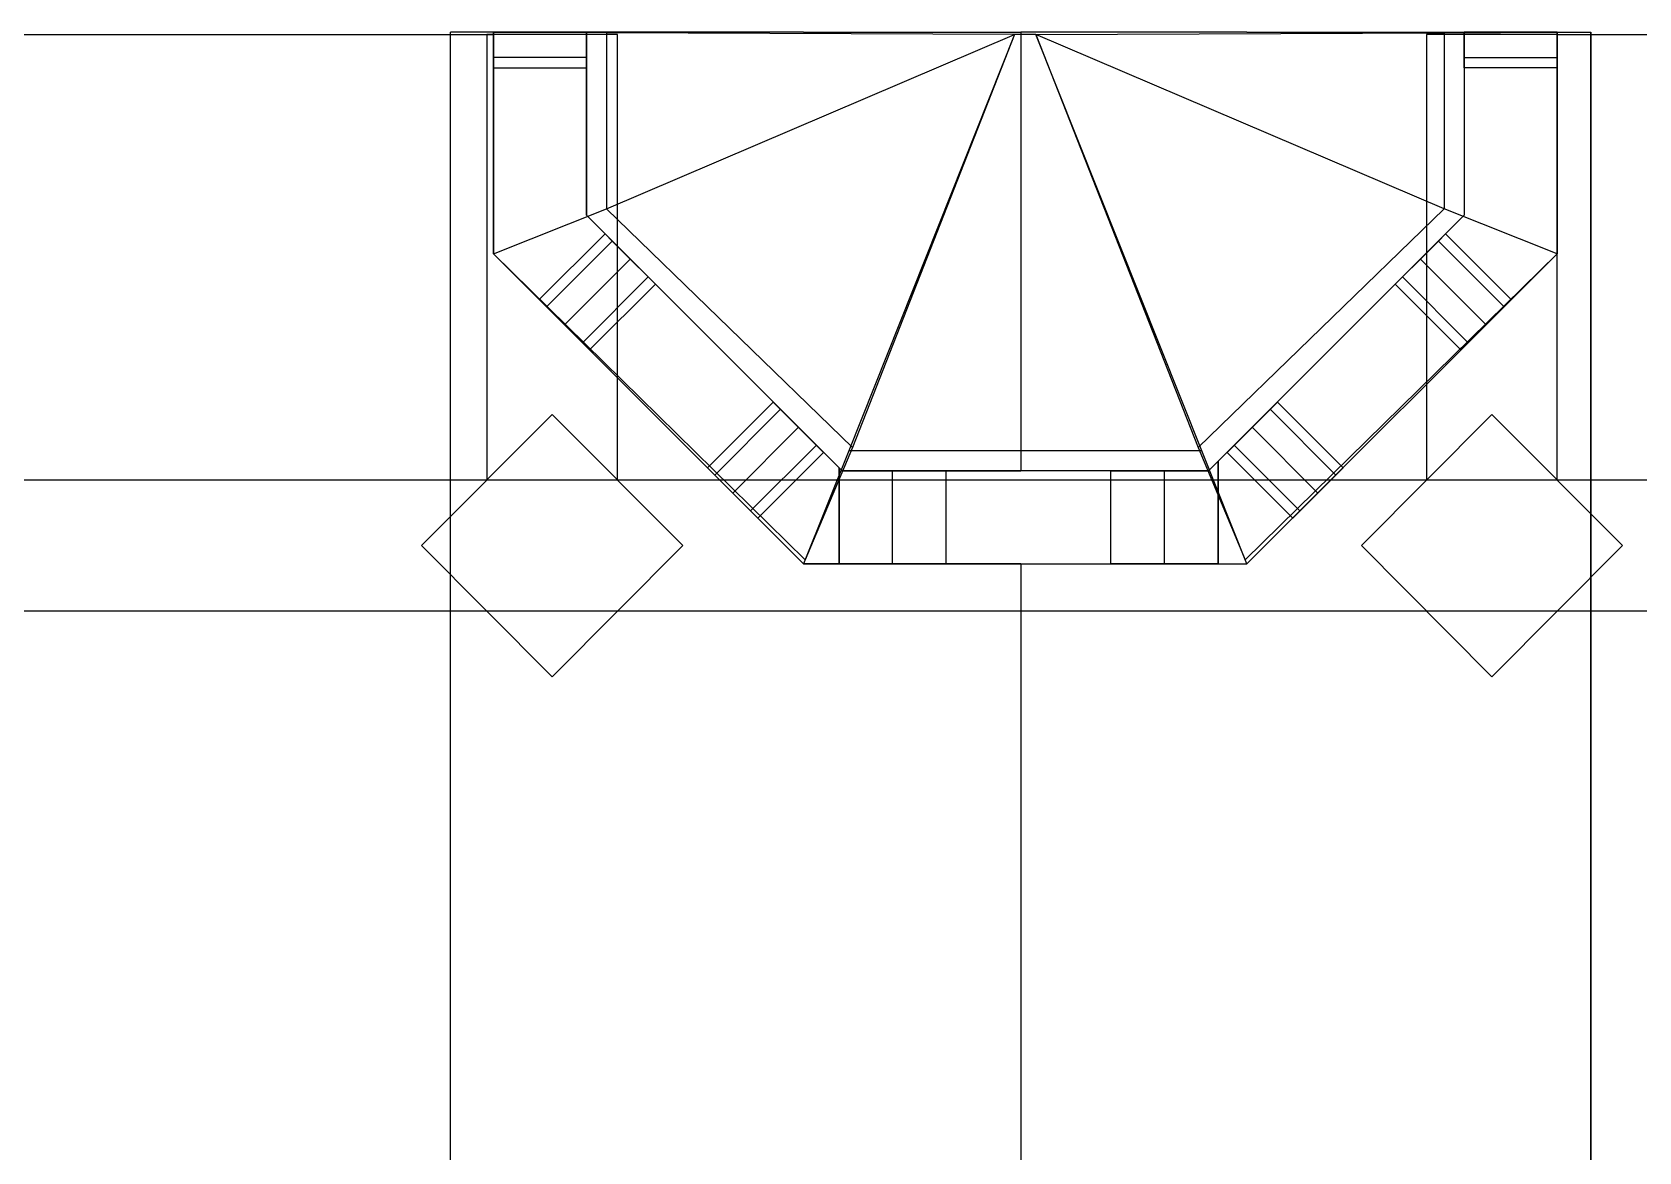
# Model space of a CAD drawing. Extents: x 3 to 54, y -275 to -27.
# Drawn here: x 28.99 to 42.78, y -72.35 to -62.75 of the extents above; entities that cross this region are included whole.
import ezdxf

# ---------------------------------------------------------------- set-up
doc = ezdxf.new("R2010")
doc.units = 0
doc.layers.add('MODEL$PARAY-LE-MONIAL', color=7, linetype='CONTINUOUS')

msp = doc.modelspace()

# ---------------------------------------------------------------- linework, layer by layer
at = {"layer": 'MODEL$PARAY-LE-MONIAL'}
for p, q in [((32.579, -83.738, 20.073), (32.579, -62.745, 20.073)), ((32.949, -62.745, 20.301), (32.579, -62.745, 20.073)), ((32.579, -83.738, 20.073), (32.579, -62.745, 20.073)), ((32.579, -62.745, 20.073), (32.579, -62.745, 19.552)), ((32.579, -83.738, 19.552), (32.579, -62.745, 19.552)), ((33.747, -62.745, 32.362), (32.949, -62.745, 32.362)), ((32.949, -62.745, 32.362), (32.949, -64.647, 32.362)), ((33.747, -62.745, 19.552), (32.949, -62.745, 19.552)), ((32.949, -62.745, 19.552), (32.949, -62.745, 24.28)), ((32.949, -62.745, 19.552), (32.949, -64.647, 19.552)), ((32.949, -62.745, 28.034), (33.747, -62.745, 28.034)), ((32.949, -63.051, 28.034), (32.949, -62.745, 28.034)), ((32.949, -62.745, 30.183), (32.949, -62.963, 29.982)), ((32.949, -62.745, 30.183), (32.949, -62.745, 32.362)), ((32.949, -62.745, 30.183), (33.747, -62.745, 30.183)), ((32.949, -62.745, 24.28), (33.747, -62.745, 24.28)), ((32.949, -63.051, 24.28), (32.949, -62.745, 24.28)), ((32.949, -62.745, 26.429), (32.949, -62.963, 26.228)), ((32.949, -62.745, 26.429), (32.949, -62.745, 28.034)), ((32.949, -62.745, 26.429), (33.747, -62.745, 26.429)), ((32.949, -64.647, 20.301), (32.949, -62.745, 20.301)), ((32.949, -62.745, 32.362), (32.949, -64.647, 32.362)), ((33.919, -62.75, 33.452), (32.949, -62.745, 32.362)), ((33.747, -64.316, 32.362), (33.747, -62.745, 32.362)), ((33.747, -64.316, 19.552), (33.747, -62.745, 19.552)), ((33.747, -62.745, 19.552), (33.747, -62.745, 24.28)), ((33.747, -62.745, 28.034), (33.747, -63.051, 28.034)), ((33.747, -62.963, 29.982), (33.747, -62.745, 30.183)), ((33.747, -62.745, 30.183), (33.747, -62.745, 32.362)), ((33.747, -62.745, 24.28), (33.747, -63.051, 24.28)), ((33.747, -62.963, 26.228), (33.747, -62.745, 26.429)), ((33.747, -62.745, 26.429), (33.747, -62.745, 28.034)), ((33.747, -62.745, 20.795), (33.747, -64.316, 20.795)), ((35.611, -62.745, 21.949), (33.747, -62.745, 20.795)), ((37.422, -62.765, 50.595), (33.919, -62.75, 33.452)), ((33.919, -62.75, 33.452), (33.919, -64.26, 33.452)), ((35.611, -62.745, 21.949), (37.474, -62.745, 23.102)), ((37.474, -62.745, 23.102), (37.474, -66.511, 23.102)), ((39.416, -62.745, 21.9), (37.474, -62.745, 23.102)), ((37.474, -62.745, 23.102), (37.474, -66.511, 23.102)), ((37.605, -62.765, 50.595), (41.108, -62.75, 33.452)), ((39.416, -62.745, 21.9), (41.28, -62.745, 20.746)), ((41.108, -62.75, 33.452), (42.078, -62.745, 32.362)), ((41.108, -62.75, 33.452), (41.108, -64.26, 33.452)), ((41.28, -62.745, 32.362), (41.28, -64.316, 32.362)), ((42.078, -62.745, 32.362), (41.28, -62.745, 32.362)), ((41.28, -62.745, 32.362), (41.28, -62.745, 30.183)), ((41.28, -62.745, 19.552), (41.28, -64.316, 19.552)), ((42.078, -62.745, 19.552), (41.28, -62.745, 19.552)), ((41.28, -62.745, 28.034), (41.28, -63.051, 28.034)), ((41.28, -62.963, 29.982), (41.28, -62.745, 30.183)), ((42.078, -62.745, 28.034), (41.28, -62.745, 28.034)), ((41.28, -62.745, 28.034), (41.28, -62.745, 26.429)), ((42.078, -62.745, 30.183), (41.28, -62.745, 30.183)), ((41.28, -62.745, 24.28), (41.28, -63.051, 24.28)), ((41.28, -62.963, 26.228), (41.28, -62.745, 26.429)), ((42.078, -62.745, 24.28), (41.28, -62.745, 24.28)), ((41.28, -62.745, 24.28), (41.28, -62.745, 19.552)), ((42.078, -62.745, 26.429), (41.28, -62.745, 26.429)), ((41.28, -62.745, 20.746), (41.28, -64.316, 20.746)), ((42.078, -64.647, 32.362), (42.078, -62.745, 32.362)), ((42.078, -64.647, 19.552), (42.078, -62.745, 19.552)), ((42.078, -62.745, 19.552), (42.078, -62.745, 24.28)), ((42.078, -63.051, 28.034), (42.078, -62.745, 28.034)), ((42.078, -62.745, 30.183), (42.078, -62.963, 29.982)), ((42.078, -62.745, 30.183), (42.078, -62.745, 32.362)), ((42.078, -63.051, 24.28), (42.078, -62.745, 24.28)), ((42.078, -62.745, 26.429), (42.078, -62.963, 26.228)), ((42.078, -62.745, 26.429), (42.078, -62.745, 28.034)), ((42.078, -64.647, 20.252), (42.078, -62.745, 20.252)), ((42.078, -62.745, 20.252), (42.369, -62.745, 20.073)), ((42.078, -62.745, 32.362), (42.078, -64.647, 32.362)), ((42.369, -83.738, 20.073), (42.369, -62.745, 20.073)), ((42.369, -62.745, 20.073), (42.369, -83.738, 20.073)), ((42.369, -62.745, 19.552), (42.369, -83.738, 19.552)), ((42.369, -62.745, 20.073), (42.369, -62.745, 19.552)), ((26.826, -62.765, 21.939), (32.949, -62.765, 21.939)), ((34.012, -62.765, 10.568), (32.892, -62.765, 10.568)), ((32.892, -62.765, 10.568), (32.892, -66.588, 10.568)), ((34.012, -62.765, 19.552), (32.892, -62.765, 19.552)), ((32.892, -62.765, 19.552), (32.892, -62.765, 10.568)), ((32.892, -62.765, 19.552), (32.892, -66.588, 19.552)), ((32.949, -62.765, 21.939), (32.949, -64.647, 21.561)), ((33.919, -64.26, 33.452), (37.422, -62.765, 50.595)), ((33.919, -64.26, 33.452), (37.422, -62.765, 50.595)), ((34.012, -66.588, 10.568), (34.012, -62.765, 10.568)), ((34.012, -62.765, 10.568), (34.012, -62.765, 19.552)), ((34.012, -66.588, 19.552), (34.012, -62.765, 19.552)), ((37.422, -62.765, 50.595), (35.998, -66.339, 33.452)), ((37.422, -62.765, 50.595), (36.03, -66.31, 33.452)), ((37.605, -62.765, 50.595), (37.422, -62.765, 50.595)), ((37.605, -62.765, 50.595), (38.997, -66.31, 33.452)), ((41.108, -64.26, 33.452), (37.605, -62.765, 50.595)), ((41.108, -64.26, 33.452), (37.605, -62.765, 50.595)), ((39.03, -66.339, 33.452), (37.605, -62.765, 50.595)), ((42.078, -62.765, 10.568), (40.958, -62.765, 10.568)), ((40.958, -62.765, 10.568), (40.958, -66.588, 10.568)), ((42.078, -62.765, 19.552), (40.958, -62.765, 19.552)), ((40.958, -62.765, 19.552), (40.958, -62.765, 10.568)), ((40.958, -62.765, 19.552), (40.958, -66.588, 19.552)), ((42.078, -64.647, 21.561), (42.078, -62.765, 21.939)), ((42.078, -62.765, 21.939), (51.609, -62.765, 21.939)), ((42.078, -66.588, 10.568), (42.078, -62.765, 10.568)), ((42.078, -62.765, 10.568), (42.078, -62.765, 19.552)), ((42.078, -66.588, 19.552), (42.078, -62.765, 19.552)), ((32.949, -62.963, 29.982), (32.949, -63.051, 29.694)), ((33.747, -62.963, 29.982), (32.949, -62.963, 29.982)), ((32.949, -62.963, 26.228), (32.949, -63.051, 25.94)), ((33.747, -62.963, 26.228), (32.949, -62.963, 26.228)), ((33.747, -63.051, 29.694), (33.747, -62.963, 29.982)), ((33.747, -63.051, 25.94), (33.747, -62.963, 26.228)), ((41.28, -63.051, 29.694), (41.28, -62.963, 29.982)), ((41.28, -62.963, 29.982), (42.078, -62.963, 29.982)), ((41.28, -63.051, 25.94), (41.28, -62.963, 26.228)), ((41.28, -62.963, 26.228), (42.078, -62.963, 26.228)), ((42.078, -62.963, 29.982), (42.078, -63.051, 29.694)), ((42.078, -62.963, 26.228), (42.078, -63.051, 25.94)), ((32.949, -63.051, 29.694), (32.949, -63.051, 28.034)), ((32.949, -63.051, 29.694), (33.747, -63.051, 29.694)), ((32.949, -63.051, 28.034), (33.747, -63.051, 28.034)), ((32.949, -63.051, 25.94), (32.949, -63.051, 24.28)), ((32.949, -63.051, 25.94), (33.747, -63.051, 25.94)), ((32.949, -63.051, 24.28), (33.747, -63.051, 24.28)), ((33.747, -63.051, 28.034), (33.747, -63.051, 29.694)), ((33.747, -63.051, 24.28), (33.747, -63.051, 25.94)), ((41.28, -63.051, 28.034), (41.28, -63.051, 29.694)), ((42.078, -63.051, 29.694), (41.28, -63.051, 29.694)), ((42.078, -63.051, 28.034), (41.28, -63.051, 28.034)), ((41.28, -63.051, 24.28), (41.28, -63.051, 25.94)), ((42.078, -63.051, 25.94), (41.28, -63.051, 25.94)), ((42.078, -63.051, 24.28), (41.28, -63.051, 24.28)), ((42.078, -63.051, 29.694), (42.078, -63.051, 28.034)), ((42.078, -63.051, 25.94), (42.078, -63.051, 24.28)), ((32.949, -64.647, 32.362), (33.919, -64.26, 33.452)), ((32.949, -64.647, 32.362), (33.919, -64.26, 33.452)), ((33.919, -64.26, 33.452), (36.03, -66.31, 33.452)), ((41.108, -64.26, 33.452), (38.997, -66.31, 33.452)), ((42.078, -64.647, 32.362), (41.108, -64.26, 33.452)), ((42.078, -64.647, 32.362), (41.108, -64.26, 33.452)), ((35.942, -66.511, 32.362), (33.747, -64.316, 32.362)), ((35.942, -66.511, 19.552), (33.747, -64.316, 19.552)), ((33.747, -64.316, 19.552), (33.747, -64.316, 32.362)), ((33.747, -64.316, 20.795), (35.942, -66.511, 22.154)), ((41.28, -64.316, 32.362), (39.086, -66.511, 32.362)), ((41.28, -64.316, 19.552), (39.086, -66.511, 19.552)), ((41.28, -64.316, 20.746), (39.086, -66.511, 22.105)), ((41.28, -64.316, 19.552), (41.28, -64.316, 32.362)), ((33.907, -64.476, 29.694), (33.342, -65.04, 29.694)), ((33.342, -65.04, 28.034), (33.907, -64.476, 28.034)), ((33.907, -64.476, 25.94), (33.342, -65.04, 25.94)), ((33.342, -65.04, 24.28), (33.907, -64.476, 24.28)), ((33.968, -64.538, 29.982), (33.404, -65.102, 29.982)), ((33.968, -64.538, 26.228), (33.404, -65.102, 26.228)), ((33.907, -64.476, 28.034), (34.339, -64.908, 28.034)), ((33.907, -64.476, 29.694), (33.907, -64.476, 28.034)), ((33.968, -64.538, 29.982), (33.907, -64.476, 29.694)), ((33.907, -64.476, 24.28), (34.339, -64.908, 24.28)), ((33.907, -64.476, 25.94), (33.907, -64.476, 24.28)), ((33.968, -64.538, 26.228), (33.907, -64.476, 25.94)), ((34.123, -64.692, 30.183), (33.968, -64.538, 29.982)), ((34.123, -64.692, 26.429), (33.968, -64.538, 26.228)), ((41.121, -64.476, 28.034), (40.689, -64.908, 28.034)), ((41.121, -64.476, 24.28), (40.689, -64.908, 24.28)), ((40.905, -64.692, 30.183), (41.059, -64.538, 29.982)), ((40.905, -64.692, 26.429), (41.059, -64.538, 26.228)), ((41.059, -64.538, 29.982), (41.121, -64.476, 29.694)), ((41.059, -64.538, 26.228), (41.121, -64.476, 25.94)), ((41.059, -64.538, 29.982), (41.623, -65.102, 29.982)), ((41.059, -64.538, 26.228), (41.623, -65.102, 26.228)), ((41.121, -64.476, 29.694), (41.121, -64.476, 28.034)), ((41.121, -64.476, 29.694), (41.685, -65.04, 29.694)), ((41.685, -65.04, 28.034), (41.121, -64.476, 28.034)), ((41.121, -64.476, 25.94), (41.121, -64.476, 24.28)), ((41.121, -64.476, 25.94), (41.685, -65.04, 25.94)), ((41.685, -65.04, 24.28), (41.121, -64.476, 24.28)), ((32.949, -64.647, 32.362), (35.611, -67.309, 32.362)), ((32.949, -64.647, 19.552), (32.949, -64.647, 32.362)), ((32.949, -64.647, 19.552), (35.611, -67.309, 19.552)), ((35.611, -67.309, 21.949), (32.949, -64.647, 20.301)), ((32.949, -64.647, 21.561), (35.611, -67.309, 21.027)), ((35.625, -67.273, 32.362), (32.949, -64.647, 32.362)), ((39.402, -67.273, 32.362), (42.078, -64.647, 32.362)), ((39.416, -67.309, 32.362), (42.078, -64.647, 32.362)), ((39.416, -67.309, 19.552), (42.078, -64.647, 19.552)), ((39.416, -67.309, 21.9), (42.078, -64.647, 20.252)), ((39.416, -67.309, 21.027), (42.078, -64.647, 21.561)), ((42.078, -64.647, 19.552), (42.078, -64.647, 32.362)), ((33.558, -65.256, 30.183), (34.123, -64.692, 30.183)), ((33.558, -65.256, 26.429), (34.123, -64.692, 26.429)), ((34.277, -64.846, 29.982), (34.123, -64.692, 30.183)), ((34.277, -64.846, 26.228), (34.123, -64.692, 26.429)), ((40.751, -64.846, 29.982), (40.905, -64.692, 30.183)), ((40.751, -64.846, 26.228), (40.905, -64.692, 26.429)), ((41.469, -65.256, 30.183), (40.905, -64.692, 30.183)), ((41.469, -65.256, 26.429), (40.905, -64.692, 26.429)), ((34.277, -64.846, 29.982), (33.712, -65.41, 29.982)), ((34.277, -64.846, 26.228), (33.712, -65.41, 26.228)), ((33.774, -65.472, 29.694), (34.339, -64.908, 29.694)), ((33.774, -65.472, 28.034), (34.339, -64.908, 28.034)), ((33.774, -65.472, 25.94), (34.339, -64.908, 25.94)), ((33.774, -65.472, 24.28), (34.339, -64.908, 24.28)), ((34.339, -64.908, 29.694), (34.277, -64.846, 29.982)), ((34.339, -64.908, 25.94), (34.277, -64.846, 26.228)), ((34.339, -64.908, 28.034), (34.339, -64.908, 29.694)), ((34.339, -64.908, 24.28), (34.339, -64.908, 25.94)), ((40.689, -64.908, 29.694), (40.751, -64.846, 29.982)), ((40.689, -64.908, 25.94), (40.751, -64.846, 26.228)), ((40.689, -64.908, 28.034), (40.689, -64.908, 29.694)), ((41.253, -65.472, 29.694), (40.689, -64.908, 29.694)), ((41.253, -65.472, 28.034), (40.689, -64.908, 28.034)), ((40.689, -64.908, 24.28), (40.689, -64.908, 25.94)), ((41.253, -65.472, 25.94), (40.689, -64.908, 25.94)), ((41.253, -65.472, 24.28), (40.689, -64.908, 24.28)), ((40.751, -64.846, 29.982), (41.315, -65.41, 29.982)), ((40.751, -64.846, 26.228), (41.315, -65.41, 26.228)), ((33.774, -65.472, 28.034), (33.342, -65.04, 28.034)), ((33.342, -65.04, 28.034), (33.342, -65.04, 29.694)), ((33.342, -65.04, 29.694), (33.404, -65.102, 29.982)), ((33.774, -65.472, 24.28), (33.342, -65.04, 24.28)), ((33.342, -65.04, 24.28), (33.342, -65.04, 25.94)), ((33.342, -65.04, 25.94), (33.404, -65.102, 26.228)), ((41.253, -65.472, 28.034), (41.685, -65.04, 28.034)), ((41.253, -65.472, 24.28), (41.685, -65.04, 24.28)), ((41.685, -65.04, 29.694), (41.623, -65.102, 29.982)), ((41.685, -65.04, 25.94), (41.623, -65.102, 26.228)), ((41.685, -65.04, 28.034), (41.685, -65.04, 29.694)), ((41.685, -65.04, 24.28), (41.685, -65.04, 25.94)), ((33.404, -65.102, 29.982), (33.558, -65.256, 30.183)), ((33.404, -65.102, 26.228), (33.558, -65.256, 26.429)), ((41.623, -65.102, 29.982), (41.469, -65.256, 30.183)), ((41.623, -65.102, 26.228), (41.469, -65.256, 26.429)), ((33.558, -65.256, 30.183), (33.712, -65.41, 29.982)), ((33.558, -65.256, 26.429), (33.712, -65.41, 26.228)), ((41.469, -65.256, 30.183), (41.315, -65.41, 29.982)), ((41.469, -65.256, 26.429), (41.315, -65.41, 26.228)), ((33.712, -65.41, 29.982), (33.774, -65.472, 29.694)), ((33.712, -65.41, 26.228), (33.774, -65.472, 25.94)), ((33.774, -65.472, 29.694), (33.774, -65.472, 28.034)), ((33.774, -65.472, 25.94), (33.774, -65.472, 24.28)), ((41.315, -65.41, 29.982), (41.253, -65.472, 29.694)), ((41.315, -65.41, 26.228), (41.253, -65.472, 25.94)), ((41.253, -65.472, 29.694), (41.253, -65.472, 28.034)), ((41.253, -65.472, 25.94), (41.253, -65.472, 24.28)), ((35.35, -65.919, 29.694), (34.786, -66.484, 29.694)), ((34.786, -66.484, 28.034), (35.35, -65.919, 28.034)), ((35.35, -65.919, 25.94), (34.786, -66.484, 25.94)), ((34.786, -66.484, 24.28), (35.35, -65.919, 24.28)), ((35.35, -65.919, 28.034), (35.782, -66.351, 28.034)), ((35.35, -65.919, 29.694), (35.35, -65.919, 28.034)), ((35.412, -65.981, 29.982), (35.35, -65.919, 29.694)), ((35.35, -65.919, 24.28), (35.782, -66.351, 24.28)), ((35.35, -65.919, 25.94), (35.35, -65.919, 24.28)), ((35.412, -65.981, 26.228), (35.35, -65.919, 25.94)), ((39.677, -65.919, 28.034), (39.245, -66.351, 28.034)), ((39.677, -65.919, 24.28), (39.245, -66.351, 24.28)), ((39.615, -65.981, 29.982), (39.677, -65.919, 29.694)), ((39.615, -65.981, 26.228), (39.677, -65.919, 25.94)), ((39.677, -65.919, 29.694), (39.677, -65.919, 28.034)), ((39.677, -65.919, 29.694), (40.241, -66.484, 29.694)), ((40.241, -66.484, 28.034), (39.677, -65.919, 28.034)), ((39.677, -65.919, 25.94), (39.677, -65.919, 24.28)), ((39.677, -65.919, 25.94), (40.241, -66.484, 25.94)), ((40.241, -66.484, 24.28), (39.677, -65.919, 24.28)), ((33.452, -66.026), (32.332, -67.151)), ((33.452, -66.026, 10.568), (32.332, -67.151, 10.568)), ((34.573, -67.151), (33.452, -66.026)), ((34.573, -67.151, 10.568), (33.452, -66.026, 10.568)), ((33.452, -66.026, 10.568), (33.452, -66.026)), ((35.412, -65.981, 29.982), (34.848, -66.546, 29.982)), ((35.412, -65.981, 26.228), (34.848, -66.546, 26.228)), ((35.566, -66.135, 30.183), (35.412, -65.981, 29.982)), ((35.566, -66.135, 26.429), (35.412, -65.981, 26.228)), ((39.461, -66.135, 30.183), (39.615, -65.981, 29.982)), ((39.461, -66.135, 26.429), (39.615, -65.981, 26.228)), ((39.615, -65.981, 29.982), (40.18, -66.546, 29.982)), ((39.615, -65.981, 26.228), (40.18, -66.546, 26.228)), ((41.518, -66.026), (40.398, -67.151)), ((41.518, -66.026, 10.568), (40.398, -67.151, 10.568)), ((42.639, -67.151), (41.518, -66.026)), ((42.639, -67.151, 10.568), (41.518, -66.026, 10.568)), ((41.518, -66.026, 10.568), (41.518, -66.026)), ((35.002, -66.7, 30.183), (35.566, -66.135, 30.183)), ((35.002, -66.7, 26.429), (35.566, -66.135, 26.429)), ((35.721, -66.289, 29.982), (35.566, -66.135, 30.183)), ((35.721, -66.289, 26.228), (35.566, -66.135, 26.429)), ((39.307, -66.289, 29.982), (39.461, -66.135, 30.183)), ((39.307, -66.289, 26.228), (39.461, -66.135, 26.429)), ((40.025, -66.7, 30.183), (39.461, -66.135, 30.183)), ((40.025, -66.7, 26.429), (39.461, -66.135, 26.429)), ((35.721, -66.289, 29.982), (35.156, -66.854, 29.982)), ((35.721, -66.289, 26.228), (35.156, -66.854, 26.228)), ((36.03, -66.31, 33.452), (35.625, -67.273, 32.362)), ((35.782, -66.351, 29.694), (35.721, -66.289, 29.982)), ((35.782, -66.351, 25.94), (35.721, -66.289, 26.228)), ((38.997, -66.31, 33.452), (39.402, -67.273, 32.362)), ((39.245, -66.351, 29.694), (39.307, -66.289, 29.982)), ((39.245, -66.351, 25.94), (39.307, -66.289, 26.228)), ((39.307, -66.289, 29.982), (39.871, -66.854, 29.982)), ((39.307, -66.289, 26.228), (39.871, -66.854, 26.228)), ((35.218, -66.916, 29.694), (35.782, -66.351, 29.694)), ((35.218, -66.916, 28.034), (35.782, -66.351, 28.034)), ((35.218, -66.916, 25.94), (35.782, -66.351, 25.94)), ((35.218, -66.916, 24.28), (35.782, -66.351, 24.28)), ((35.998, -66.339, 33.452), (35.611, -67.309, 32.362)), ((35.782, -66.351, 28.034), (35.782, -66.351, 29.694)), ((35.782, -66.351, 24.28), (35.782, -66.351, 25.94)), ((39.03, -66.339, 33.452), (35.998, -66.339, 33.452)), ((39.416, -67.309, 32.362), (39.03, -66.339, 33.452)), ((39.086, -66.511, 28.034), (39.169, -66.427, 28.034)), ((39.169, -66.427, 29.694), (39.086, -66.511, 29.916)), ((39.086, -66.511, 24.28), (39.169, -66.427, 24.28)), ((39.169, -66.427, 25.94), (39.086, -66.511, 26.163)), ((39.169, -66.427, 28.034), (39.169, -66.427, 29.694)), ((39.169, -66.427, 29.694), (39.169, -67.309, 29.694)), ((39.169, -67.309, 28.034), (39.169, -66.427, 28.034)), ((39.169, -66.427, 24.28), (39.169, -66.427, 25.94)), ((39.169, -66.427, 25.94), (39.169, -67.309, 25.94)), ((39.169, -67.309, 24.28), (39.169, -66.427, 24.28)), ((39.245, -66.351, 28.034), (39.245, -66.351, 29.694)), ((39.81, -66.916, 29.694), (39.245, -66.351, 29.694)), ((39.81, -66.916, 28.034), (39.245, -66.351, 28.034)), ((39.245, -66.351, 24.28), (39.245, -66.351, 25.94)), ((39.81, -66.916, 25.94), (39.245, -66.351, 25.94)), ((39.81, -66.916, 24.28), (39.245, -66.351, 24.28)), ((26.826, -66.588, 10.568), (32.892, -66.588, 10.568)), ((26.826, -66.588, 19.552), (32.892, -66.588, 19.552)), ((26.826, -66.588, 10.568), (32.892, -66.588, 10.568)), ((32.892, -66.588, 10.568), (34.012, -66.588, 10.568)), ((32.892, -66.588, 19.552), (32.892, -66.588, 10.568)), ((32.892, -66.588, 19.552), (34.012, -66.588, 19.552)), ((32.892, -66.588, 10.568), (42.078, -66.588, 10.568)), ((32.892, -66.588, 19.552), (32.892, -66.588, 10.568)), ((32.892, -66.588, 19.552), (42.078, -66.588, 19.552)), ((32.892, -66.588, 10.568), (42.078, -66.588, 10.568)), ((34.012, -66.588, 19.552), (34.012, -66.588, 10.568)), ((35.218, -66.916, 28.034), (34.786, -66.484, 28.034)), ((34.786, -66.484, 28.034), (34.786, -66.484, 29.694)), ((34.786, -66.484, 29.694), (34.848, -66.546, 29.982)), ((35.218, -66.916, 24.28), (34.786, -66.484, 24.28)), ((34.786, -66.484, 24.28), (34.786, -66.484, 25.94)), ((34.786, -66.484, 25.94), (34.848, -66.546, 26.228)), ((34.848, -66.546, 29.982), (35.002, -66.7, 30.183)), ((34.848, -66.546, 26.228), (35.002, -66.7, 26.429)), ((35.915, -66.483, 28.034), (35.915, -66.483, 29.694)), ((35.942, -66.511, 28.034), (35.915, -66.483, 28.034)), ((35.915, -66.483, 29.694), (35.942, -66.511, 29.805)), ((35.915, -66.483, 29.694), (35.915, -67.309, 29.694)), ((35.915, -67.309, 28.034), (35.915, -66.483, 28.034)), ((35.915, -66.483, 24.28), (35.915, -66.483, 25.94)), ((35.942, -66.511, 24.28), (35.915, -66.483, 24.28)), ((35.915, -66.483, 25.94), (35.942, -66.511, 26.051)), ((35.915, -66.483, 25.94), (35.915, -67.309, 25.94)), ((35.915, -67.309, 24.28), (35.915, -66.483, 24.28)), ((39.086, -66.511, 32.362), (35.942, -66.511, 32.362)), ((39.086, -66.511, 19.552), (35.942, -66.511, 19.552)), ((35.942, -66.511, 19.552), (35.942, -66.511, 24.28)), ((36.834, -66.511, 28.034), (35.942, -66.511, 28.034)), ((35.942, -66.511, 29.805), (35.942, -66.511, 32.362)), ((36.834, -66.511, 24.28), (35.942, -66.511, 24.28)), ((35.942, -66.511, 26.051), (35.942, -66.511, 28.034)), ((35.942, -66.511, 22.154), (37.474, -66.511, 23.102)), ((36.374, -67.309, 30.183), (36.374, -66.511, 30.183)), ((36.374, -67.309, 26.429), (36.374, -66.511, 26.429)), ((36.834, -66.511, 29.694), (36.834, -66.511, 28.034)), ((36.834, -67.309, 28.034), (36.834, -66.511, 28.034)), ((36.834, -67.309, 29.694), (36.834, -66.511, 29.694)), ((36.834, -66.511, 25.94), (36.834, -66.511, 24.28)), ((36.834, -67.309, 24.28), (36.834, -66.511, 24.28)), ((36.834, -67.309, 25.94), (36.834, -66.511, 25.94)), ((39.086, -66.511, 22.105), (37.474, -66.511, 23.102)), ((38.249, -66.511, 28.034), (39.086, -66.511, 28.034)), ((38.249, -66.511, 29.694), (38.249, -66.511, 28.034)), ((38.249, -67.309, 28.034), (38.249, -66.511, 28.034)), ((38.249, -67.309, 29.694), (38.249, -66.511, 29.694)), ((38.249, -66.511, 24.28), (39.086, -66.511, 24.28)), ((38.249, -66.511, 25.94), (38.249, -66.511, 24.28)), ((38.249, -67.309, 24.28), (38.249, -66.511, 24.28)), ((38.249, -67.309, 25.94), (38.249, -66.511, 25.94)), ((39.086, -66.511, 29.916), (38.709, -66.511, 30.183)), ((38.709, -67.309, 30.183), (38.709, -66.511, 30.183)), ((39.086, -66.511, 26.163), (38.709, -66.511, 26.429)), ((38.709, -67.309, 26.429), (38.709, -66.511, 26.429)), ((39.086, -66.511, 19.552), (39.086, -66.511, 24.28)), ((39.086, -66.511, 29.916), (39.086, -66.511, 32.362)), ((39.086, -66.511, 26.163), (39.086, -66.511, 28.034)), ((39.81, -66.916, 28.034), (40.241, -66.484, 28.034)), ((39.81, -66.916, 24.28), (40.241, -66.484, 24.28)), ((40.18, -66.546, 29.982), (40.025, -66.7, 30.183)), ((40.18, -66.546, 26.228), (40.025, -66.7, 26.429)), ((40.241, -66.484, 29.694), (40.18, -66.546, 29.982)), ((40.241, -66.484, 25.94), (40.18, -66.546, 26.228)), ((40.241, -66.484, 28.034), (40.241, -66.484, 29.694)), ((40.241, -66.484, 24.28), (40.241, -66.484, 25.94)), ((40.958, -66.588, 10.568), (42.078, -66.588, 10.568)), ((40.958, -66.588, 19.552), (40.958, -66.588, 10.568)), ((40.958, -66.588, 19.552), (42.078, -66.588, 19.552)), ((42.078, -66.588, 19.552), (42.078, -66.588, 10.568)), ((42.078, -66.588, 10.568), (47.826, -66.588, 10.568)), ((42.078, -66.588, 19.552), (42.078, -66.588, 10.568)), ((42.078, -66.588, 19.552), (47.826, -66.588, 19.552)), ((42.078, -66.588, 10.568), (47.826, -66.588, 10.568)), ((35.002, -66.7, 30.183), (35.156, -66.854, 29.982)), ((35.002, -66.7, 26.429), (35.156, -66.854, 26.228)), ((40.025, -66.7, 30.183), (39.871, -66.854, 29.982)), ((40.025, -66.7, 26.429), (39.871, -66.854, 26.228)), ((35.156, -66.854, 29.982), (35.218, -66.916, 29.694)), ((35.156, -66.854, 26.228), (35.218, -66.916, 25.94)), ((39.871, -66.854, 29.982), (39.81, -66.916, 29.694)), ((39.871, -66.854, 26.228), (39.81, -66.916, 25.94)), ((35.218, -66.916, 29.694), (35.218, -66.916, 28.034)), ((35.218, -66.916, 25.94), (35.218, -66.916, 24.28)), ((39.81, -66.916, 29.694), (39.81, -66.916, 28.034)), ((39.81, -66.916, 25.94), (39.81, -66.916, 24.28)), ((32.332, -67.151), (33.452, -68.276)), ((32.332, -67.151, 10.568), (32.332, -67.151)), ((32.332, -67.151, 10.568), (33.452, -68.276, 10.568)), ((33.452, -68.276), (34.573, -67.151)), ((33.452, -68.276, 10.568), (34.573, -67.151, 10.568)), ((34.573, -67.151, 10.568), (34.573, -67.151)), ((40.398, -67.151), (41.518, -68.276)), ((40.398, -67.151, 10.568), (40.398, -67.151)), ((40.398, -67.151, 10.568), (41.518, -68.276, 10.568)), ((41.518, -68.276), (42.639, -67.151)), ((41.518, -68.276, 10.568), (42.639, -67.151, 10.568)), ((42.639, -67.151, 10.568), (42.639, -67.151)), ((35.611, -67.309, 32.362), (37.514, -67.309, 32.362)), ((35.611, -67.309, 19.552), (35.611, -67.309, 32.362)), ((35.611, -67.309, 19.552), (37.514, -67.309, 19.552)), ((37.474, -67.309, 23.102), (35.611, -67.309, 21.949)), ((35.611, -67.309, 21.027), (37.514, -67.309, 21.027)), ((35.611, -67.309, 32.362), (39.416, -67.309, 32.362)), ((35.915, -67.309, 29.694), (35.915, -67.309, 28.034)), ((35.915, -67.309, 28.034), (36.834, -67.309, 28.034)), ((35.915, -67.309, 25.94), (35.915, -67.309, 24.28)), ((35.915, -67.309, 24.28), (36.834, -67.309, 24.28)), ((36.834, -67.309, 28.034), (36.834, -67.309, 29.694)), ((36.834, -67.309, 24.28), (36.834, -67.309, 25.94)), ((37.474, -67.309, 23.102), (37.474, -83.738, 23.102)), ((37.474, -67.309, 23.102), (37.514, -67.309, 23.078)), ((37.474, -67.309, 23.102), (37.474, -83.738, 23.102)), ((37.514, -67.309, 32.362), (39.416, -67.309, 32.362)), ((37.514, -67.309, 19.552), (37.514, -67.309, 32.362)), ((37.514, -67.309, 19.552), (39.416, -67.309, 19.552)), ((37.514, -67.309, 23.078), (39.416, -67.309, 21.9)), ((37.514, -67.309, 21.027), (39.416, -67.309, 21.027)), ((39.169, -67.309, 28.034), (38.249, -67.309, 28.034)), ((38.249, -67.309, 28.034), (38.249, -67.309, 29.694)), ((39.169, -67.309, 24.28), (38.249, -67.309, 24.28)), ((38.249, -67.309, 24.28), (38.249, -67.309, 25.94)), ((39.169, -67.309, 29.694), (39.169, -67.309, 28.034)), ((39.169, -67.309, 25.94), (39.169, -67.309, 24.28)), ((39.416, -67.309, 19.552), (39.416, -67.309, 32.362)), ((32.892, -67.713, 10.568), (26.826, -67.713, 10.568)), ((32.892, -67.713, 19.552), (26.826, -67.713, 19.552)), ((32.892, -67.713, 10.568), (26.826, -67.713, 10.568)), ((42.078, -67.713, 10.568), (32.892, -67.713, 10.568)), ((42.078, -67.713, 19.552), (32.892, -67.713, 19.552)), ((32.892, -67.713, 19.552), (32.892, -67.713, 10.568)), ((42.078, -67.713, 10.568), (32.892, -67.713, 10.568)), ((47.826, -67.713, 10.568), (42.078, -67.713, 10.568)), ((47.826, -67.713, 19.552), (42.078, -67.713, 19.552)), ((42.078, -67.713, 19.552), (42.078, -67.713, 10.568)), ((47.826, -67.713, 10.568), (42.078, -67.713, 10.568)), ((33.452, -68.276), (33.452, -68.276, 10.568)), ((41.518, -68.276), (41.518, -68.276, 10.568))]:
    msp.add_line(p, q, dxfattribs=at)
at = {"layer": 'MODEL$PARAY-LE-MONIAL', "extrusion": (0, 1, 0)}
for centre, radius, start, end in [((-36.508, 29.594, -66.511), 0.605, 20.438, 77.1927), ((-36.508, 25.84, -66.511), 0.605, 20.438, 77.1927), ((-36.241, 29.598, -66.511), 0.601, 102.7995, 170.7678), ((-36.241, 25.844, -66.511), 0.601, 102.7995, 170.7678), ((-38.842, 29.598, -67.309), 0.601, 9.2322, 77.2005), ((-38.842, 25.844, -67.309), 0.601, 9.2322, 77.2005), ((-38.576, 29.598, -67.309), 0.601, 102.7995, 170.7678), ((-38.576, 25.844, -67.309), 0.601, 102.7995, 170.7678)]:
    msp.add_arc(centre, radius, start, end, dxfattribs=at)
at = {"layer": 'MODEL$PARAY-LE-MONIAL', "extrusion": (0, -1, 0)}
for centre, start, end in [((38.842, 29.598, 66.511), 102.7995, 170.7678), ((38.842, 25.844, 66.511), 102.7995, 170.7678), ((36.507, 29.598, 67.309), 102.7995, 170.7678), ((36.507, 25.844, 67.309), 102.7995, 170.7678), ((36.241, 29.598, 67.309), 9.2322, 77.2005), ((36.241, 25.844, 67.309), 9.2322, 77.2005)]:
    msp.add_arc(centre, 0.601, start, end, dxfattribs=at)

doc.saveas('drawing.dxf')
